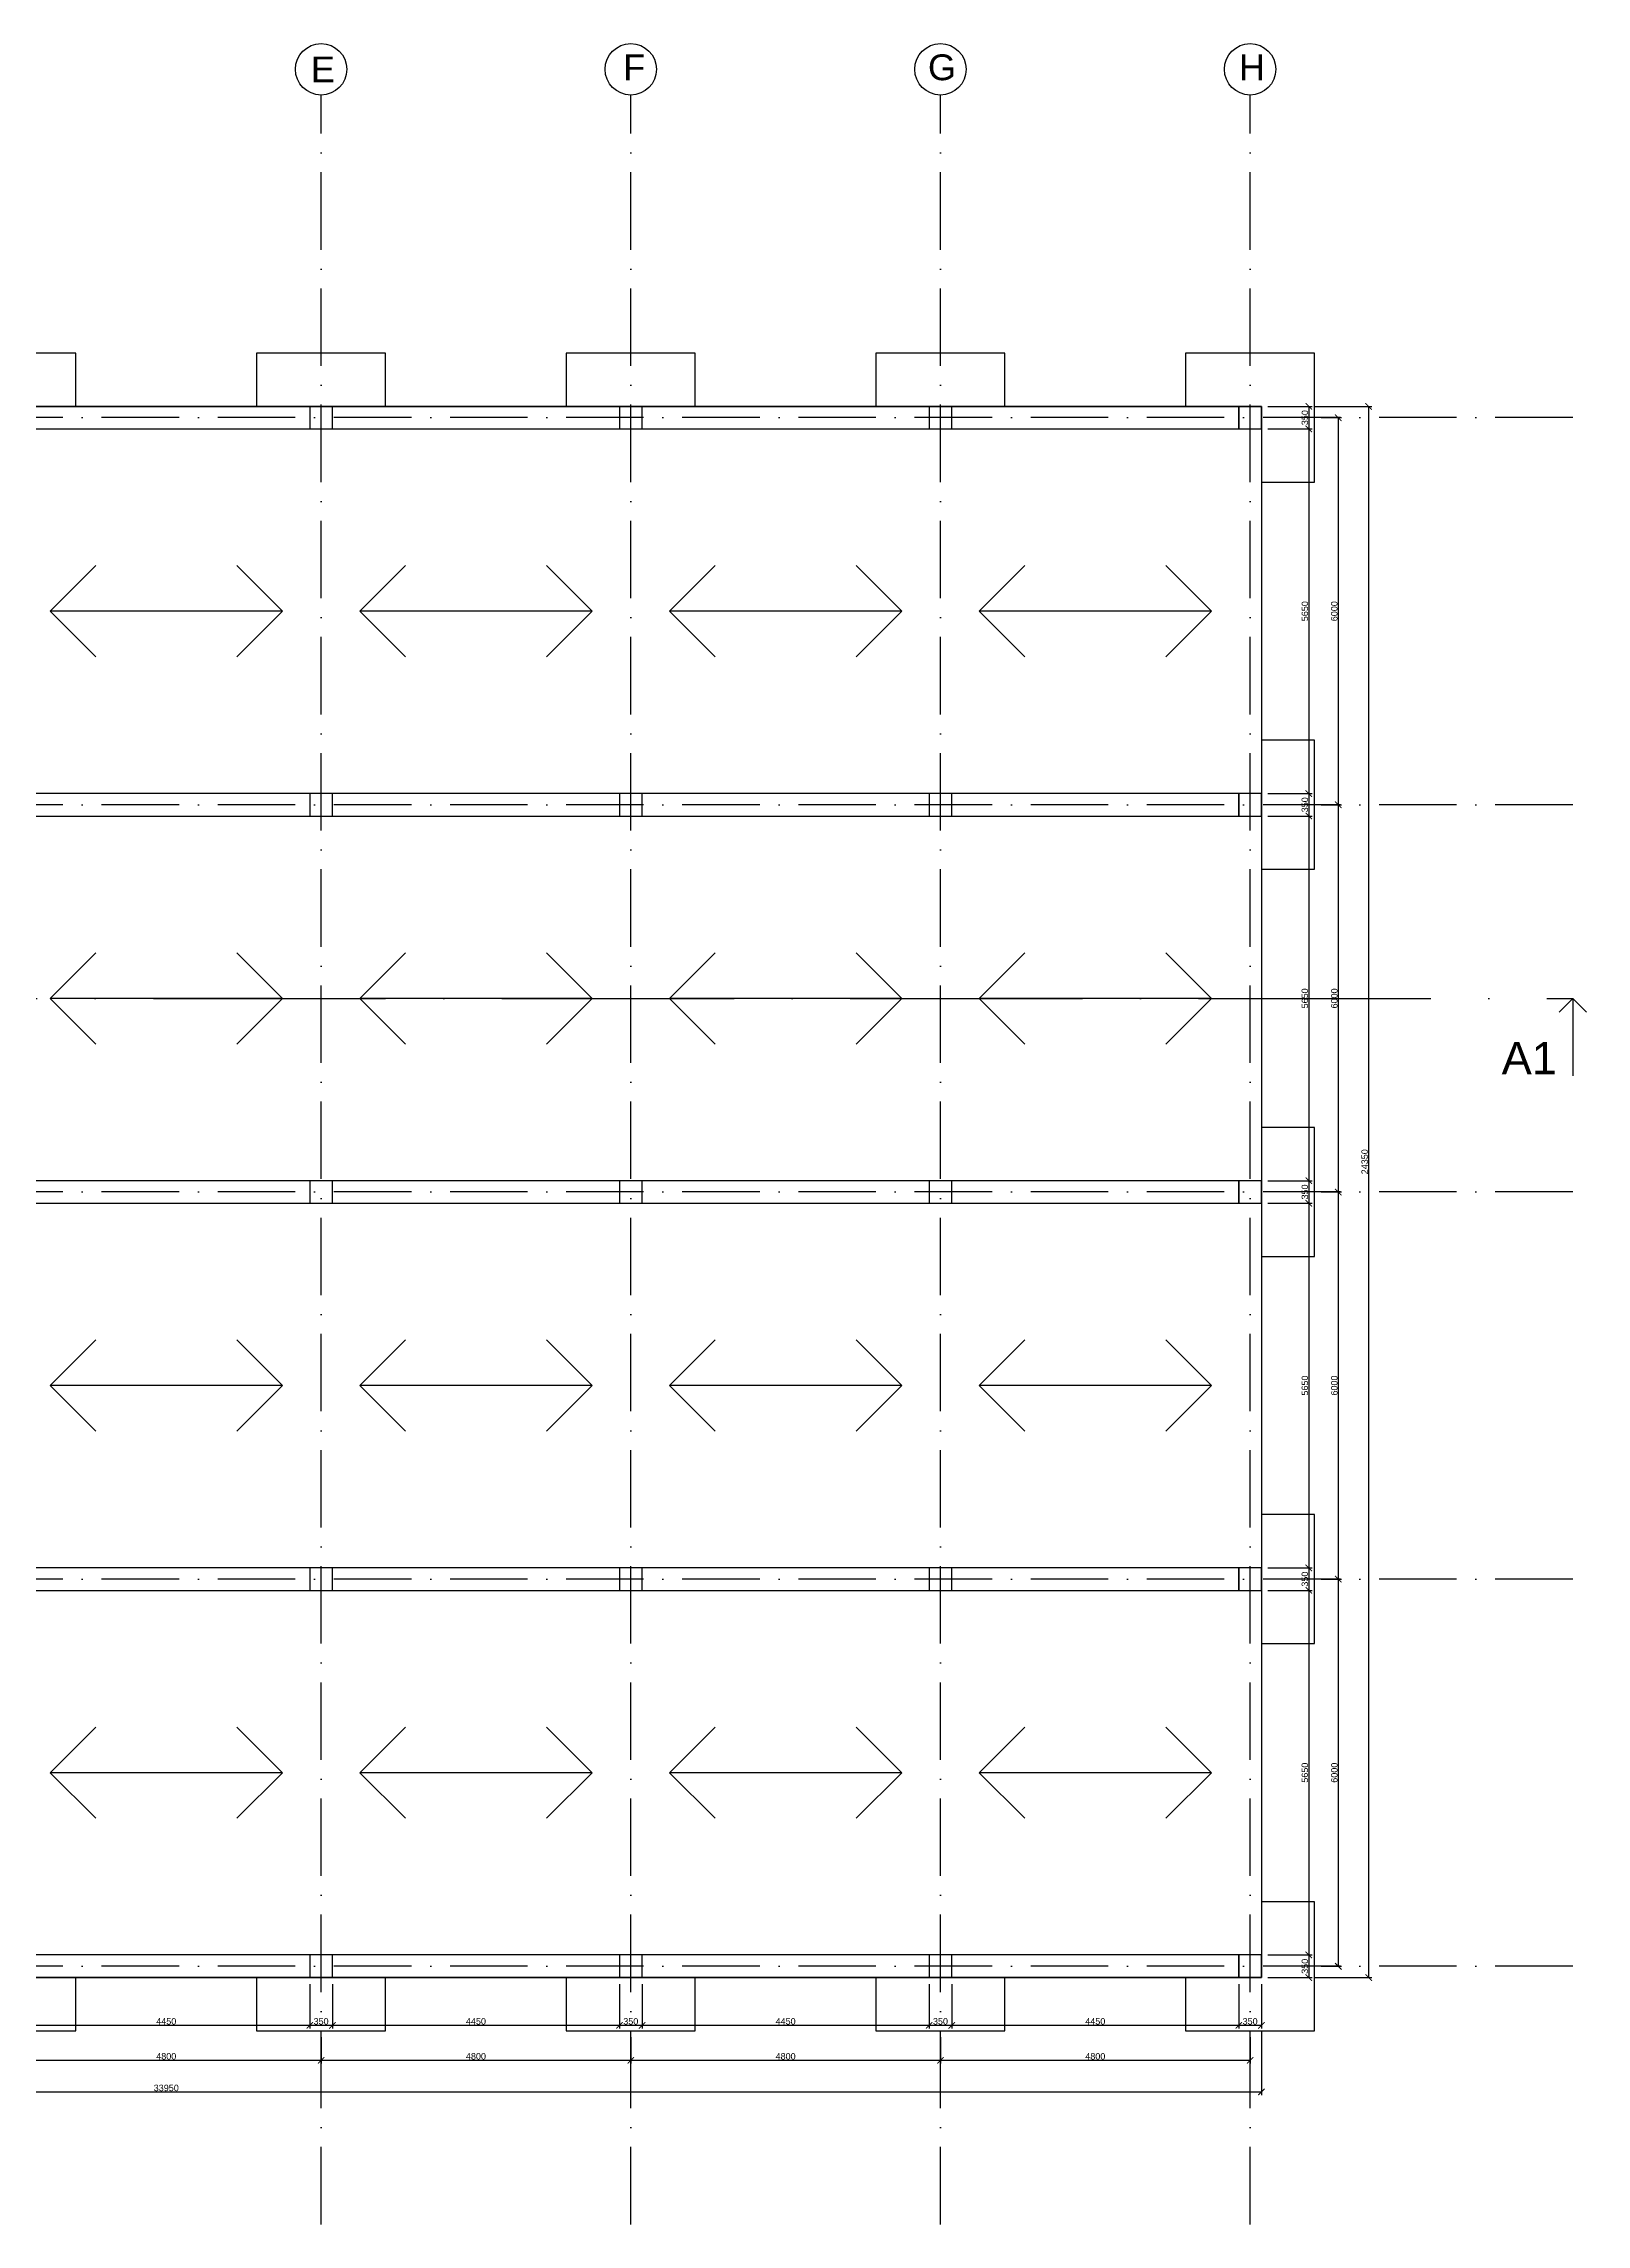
# Model space of a CAD drawing. Header units: millimetres. Extents: x 1924 to 471109, y -30014 to 109986.
# Drawn here: x 23620 to 47533, y 42766 to 76562 of the extents above; entities that cross this region are included whole.
import ezdxf

# ---------------------------------------------------------------- set-up
doc = ezdxf.new("R2010")
doc.units = ezdxf.units.MM
doc.header["$LTSCALE"] = 100
doc.linetypes.add('ACAD_ISO10W100', pattern=[18, 12, -3, 0, -3])
doc.layers.add('DESKA', color=40, linetype='Continuous', lineweight=30, plot=False)
for name, color, linetype in [('koty', 140, 'Continuous'), ('rez osy', 255, 'ACAD_ISO10W100'), ('smer pnuti', 255, 'Continuous')]:
    doc.layers.add(name, color=color, linetype=linetype)
for name, color, linetype, plot in [('osy objektu', 130, 'ACAD_ISO10W100', False), ('osy objektu text', 130, 'Continuous', False), ('pasy', 50, 'Continuous', False), ('patky', 240, 'Continuous', False)]:
    doc.layers.add(name, color=color, linetype=linetype, plot=plot)
doc.layers.add('sloupy', color=90, linetype='Continuous', lineweight=30)
doc.styles.add('osy', font='arial.ttf', dxfattribs={"height": 400})
doc.styles.add('rez', font='arial.ttf', dxfattribs={"height": 500})
doc.styles.get("Standard").update_dxf_attribs({"font": 'arial.ttf'})
doc.dimstyles.new('koty 100', dxfattribs={"dimtxt": 100, "dimasz": 100, "dimexe": 50, "dimexo": 100, "dimgap": 10, "dimtad": 1, "dimtxsty": 'Standard', "dimblk": 'ARCHTICK', "dimcen": 2.5, "dimadec": 0, "dimazin": 0, "dimtfac": 1, "dimtmove": 0, "dimatfit": 3, "dimfxl": 1, "dimarcsym": 0})

# ---------------------------------------------------------------- blocks, each defined once
blk = doc.blocks.new('_ArchTick')
at = {"color": 0, "linetype": 'ByBlock', "const_width": 0.15}
blk.add_lwpolyline([(-0.5, -0.5), (0.5, 0.5)], dxfattribs=at)
blk = doc.blocks.new('*D2')
at = {"layer": 'Defpoints', "color": 0, "transparency": 16777216}
for p in [(42496, 70941), (42496, 70591), (43230, 70591)]:
    blk.add_point(p, dxfattribs=at)
at = {"layer": 'koty', "color": 0, "lineweight": -2, "transparency": 16777216}
for p, q in [((42596, 70941), (43280, 70941)), ((43230, 70941), (43230, 70591)), ((42596, 70591), (43280, 70591))]:
    blk.add_line(p, q, dxfattribs=at)
at = {"layer": 'koty', "color": 0, "lineweight": -2, "transparency": 16777216, "xscale": 100, "yscale": 100, "zscale": 100}
for p, rotation in [((43230, 70941), 90), ((43230, 70591), 270)]:
    blk.add_blockref('_ArchTick', p, dxfattribs=dict(at, rotation=rotation))
at = {"layer": 'koty', "color": 0, "transparency": 16777216, "insert": (43169, 70766), "char_height": 100, "attachment_point": 5, "rotation": 90}
blk.add_mtext('350', dxfattribs=at)
blk = doc.blocks.new('*D3')
at = {"layer": 'Defpoints', "color": 0, "transparency": 16777216}
for p in [(42496, 70591), (42496, 64941), (43230, 64941)]:
    blk.add_point(p, dxfattribs=at)
at = {"layer": 'koty', "color": 0, "lineweight": -2, "transparency": 16777216}
for p, q in [((42596, 70591), (43280, 70591)), ((43230, 70591), (43230, 64941)), ((42596, 64941), (43280, 64941))]:
    blk.add_line(p, q, dxfattribs=at)
at = {"layer": 'koty', "color": 0, "lineweight": -2, "transparency": 16777216, "xscale": 100, "yscale": 100, "zscale": 100}
for p, rotation in [((43230, 70591), 90), ((43230, 64941), 270)]:
    blk.add_blockref('_ArchTick', p, dxfattribs=dict(at, rotation=rotation))
at = {"layer": 'koty', "color": 0, "transparency": 16777216, "insert": (43169, 67766), "char_height": 100, "attachment_point": 5, "rotation": 90}
blk.add_mtext('5650', dxfattribs=at)
blk = doc.blocks.new('*D4')
at = {"layer": 'Defpoints', "color": 0, "transparency": 16777216}
for p in [(42496, 64941), (42496, 64591), (43230, 64591)]:
    blk.add_point(p, dxfattribs=at)
at = {"layer": 'koty', "color": 0, "lineweight": -2, "transparency": 16777216}
for p, q in [((42596, 64941), (43280, 64941)), ((43230, 64941), (43230, 64591)), ((42596, 64591), (43280, 64591))]:
    blk.add_line(p, q, dxfattribs=at)
at = {"layer": 'koty', "color": 0, "lineweight": -2, "transparency": 16777216, "xscale": 100, "yscale": 100, "zscale": 100}
for p, rotation in [((43230, 64941), 90), ((43230, 64591), 270)]:
    blk.add_blockref('_ArchTick', p, dxfattribs=dict(at, rotation=rotation))
at = {"layer": 'koty', "color": 0, "transparency": 16777216, "insert": (43169, 64766), "char_height": 100, "attachment_point": 5, "rotation": 90}
blk.add_mtext('350', dxfattribs=at)
blk = doc.blocks.new('*D5')
at = {"layer": 'Defpoints', "color": 0, "transparency": 16777216}
for p in [(42496, 64591), (42496, 58941), (43230, 58941)]:
    blk.add_point(p, dxfattribs=at)
at = {"layer": 'koty', "color": 0, "lineweight": -2, "transparency": 16777216}
for p, q in [((42596, 64591), (43280, 64591)), ((43230, 64591), (43230, 58941)), ((42596, 58941), (43280, 58941))]:
    blk.add_line(p, q, dxfattribs=at)
at = {"layer": 'koty', "color": 0, "lineweight": -2, "transparency": 16777216, "xscale": 100, "yscale": 100, "zscale": 100}
for p, rotation in [((43230, 64591), 90), ((43230, 58941), 270)]:
    blk.add_blockref('_ArchTick', p, dxfattribs=dict(at, rotation=rotation))
at = {"layer": 'koty', "color": 0, "transparency": 16777216, "insert": (43169, 61766), "char_height": 100, "attachment_point": 5, "rotation": 90}
blk.add_mtext('5650', dxfattribs=at)
blk = doc.blocks.new('*D6')
at = {"layer": 'Defpoints', "color": 0, "transparency": 16777216}
for p in [(42496, 58941), (42496, 58591), (43230, 58591)]:
    blk.add_point(p, dxfattribs=at)
at = {"layer": 'koty', "color": 0, "lineweight": -2, "transparency": 16777216}
for p, q in [((42596, 58941), (43280, 58941)), ((43230, 58941), (43230, 58591)), ((42596, 58591), (43280, 58591))]:
    blk.add_line(p, q, dxfattribs=at)
at = {"layer": 'koty', "color": 0, "lineweight": -2, "transparency": 16777216, "xscale": 100, "yscale": 100, "zscale": 100}
for p, rotation in [((43230, 58941), 90), ((43230, 58591), 270)]:
    blk.add_blockref('_ArchTick', p, dxfattribs=dict(at, rotation=rotation))
at = {"layer": 'koty', "color": 0, "transparency": 16777216, "insert": (43169, 58766), "char_height": 100, "attachment_point": 5, "rotation": 90}
blk.add_mtext('350', dxfattribs=at)
blk = doc.blocks.new('*D7')
at = {"layer": 'Defpoints', "color": 0, "transparency": 16777216}
for p in [(42496, 58591), (42496, 52941), (43230, 52941)]:
    blk.add_point(p, dxfattribs=at)
at = {"layer": 'koty', "color": 0, "lineweight": -2, "transparency": 16777216}
for p, q in [((42596, 58591), (43280, 58591)), ((43230, 58591), (43230, 52941)), ((42596, 52941), (43280, 52941))]:
    blk.add_line(p, q, dxfattribs=at)
at = {"layer": 'koty', "color": 0, "lineweight": -2, "transparency": 16777216, "xscale": 100, "yscale": 100, "zscale": 100}
for p, rotation in [((43230, 58591), 90), ((43230, 52941), 270)]:
    blk.add_blockref('_ArchTick', p, dxfattribs=dict(at, rotation=rotation))
at = {"layer": 'koty', "color": 0, "transparency": 16777216, "insert": (43169, 55766), "char_height": 100, "attachment_point": 5, "rotation": 90}
blk.add_mtext('5650', dxfattribs=at)
blk = doc.blocks.new('*D8')
at = {"layer": 'Defpoints', "color": 0, "transparency": 16777216}
for p in [(42496, 52941), (42496, 52591), (43230, 52591)]:
    blk.add_point(p, dxfattribs=at)
at = {"layer": 'koty', "color": 0, "lineweight": -2, "transparency": 16777216}
for p, q in [((42596, 52941), (43280, 52941)), ((43230, 52941), (43230, 52591)), ((42596, 52591), (43280, 52591))]:
    blk.add_line(p, q, dxfattribs=at)
at = {"layer": 'koty', "color": 0, "lineweight": -2, "transparency": 16777216, "xscale": 100, "yscale": 100, "zscale": 100}
for p, rotation in [((43230, 52941), 90), ((43230, 52591), 270)]:
    blk.add_blockref('_ArchTick', p, dxfattribs=dict(at, rotation=rotation))
at = {"layer": 'koty', "color": 0, "transparency": 16777216, "insert": (43169, 52766), "char_height": 100, "attachment_point": 5, "rotation": 90}
blk.add_mtext('350', dxfattribs=at)
blk = doc.blocks.new('*D9')
at = {"layer": 'Defpoints', "color": 0, "transparency": 16777216}
for p in [(42496, 52591), (42496, 46941), (43230, 46941)]:
    blk.add_point(p, dxfattribs=at)
at = {"layer": 'koty', "color": 0, "lineweight": -2, "transparency": 16777216}
for p, q in [((42596, 52591), (43280, 52591)), ((43230, 52591), (43230, 46941)), ((42596, 46941), (43280, 46941))]:
    blk.add_line(p, q, dxfattribs=at)
at = {"layer": 'koty', "color": 0, "lineweight": -2, "transparency": 16777216, "xscale": 100, "yscale": 100, "zscale": 100}
for p, rotation in [((43230, 52591), 90), ((43230, 46941), 270)]:
    blk.add_blockref('_ArchTick', p, dxfattribs=dict(at, rotation=rotation))
at = {"layer": 'koty', "color": 0, "transparency": 16777216, "insert": (43169, 49766), "char_height": 100, "attachment_point": 5, "rotation": 90}
blk.add_mtext('5650', dxfattribs=at)
blk = doc.blocks.new('*D10')
at = {"layer": 'Defpoints', "color": 0, "transparency": 16777216}
for p in [(42496, 46941), (42496, 46591), (43230, 46591)]:
    blk.add_point(p, dxfattribs=at)
at = {"layer": 'koty', "color": 0, "lineweight": -2, "transparency": 16777216}
for p, q in [((42596, 46941), (43280, 46941)), ((43230, 46941), (43230, 46591)), ((42596, 46591), (43280, 46591))]:
    blk.add_line(p, q, dxfattribs=at)
at = {"layer": 'koty', "color": 0, "lineweight": -2, "transparency": 16777216, "xscale": 100, "yscale": 100, "zscale": 100}
for p, rotation in [((43230, 46941), 90), ((43230, 46591), 270)]:
    blk.add_blockref('_ArchTick', p, dxfattribs=dict(at, rotation=rotation))
at = {"layer": 'koty', "color": 0, "transparency": 16777216, "insert": (43169, 46766), "char_height": 100, "attachment_point": 5, "rotation": 90}
blk.add_mtext('350', dxfattribs=at)
blk = doc.blocks.new('*D11')
at = {"layer": 'Defpoints', "color": 0, "transparency": 16777216}
for p in [(43321, 70766), (43321, 64766), (43687, 64766)]:
    blk.add_point(p, dxfattribs=at)
at = {"layer": 'koty', "color": 0, "lineweight": -2, "transparency": 16777216}
for p, q in [((43421, 70766), (43737, 70766)), ((43687, 70766), (43687, 64766)), ((43421, 64766), (43737, 64766))]:
    blk.add_line(p, q, dxfattribs=at)
at = {"layer": 'koty', "color": 0, "lineweight": -2, "transparency": 16777216, "xscale": 100, "yscale": 100, "zscale": 100}
for p, rotation in [((43687, 70766), 90), ((43687, 64766), 270)]:
    blk.add_blockref('_ArchTick', p, dxfattribs=dict(at, rotation=rotation))
at = {"layer": 'koty', "color": 0, "transparency": 16777216, "insert": (43626, 67766), "char_height": 100, "attachment_point": 5, "rotation": 90}
blk.add_mtext('6000', dxfattribs=at)
blk = doc.blocks.new('*D12')
at = {"layer": 'Defpoints', "color": 0, "transparency": 16777216}
for p in [(43321, 64766), (43321, 58766), (43687, 58766)]:
    blk.add_point(p, dxfattribs=at)
at = {"layer": 'koty', "color": 0, "lineweight": -2, "transparency": 16777216}
for p, q in [((43421, 64766), (43737, 64766)), ((43687, 64766), (43687, 58766)), ((43421, 58766), (43737, 58766))]:
    blk.add_line(p, q, dxfattribs=at)
at = {"layer": 'koty', "color": 0, "lineweight": -2, "transparency": 16777216, "xscale": 100, "yscale": 100, "zscale": 100}
for p, rotation in [((43687, 64766), 90), ((43687, 58766), 270)]:
    blk.add_blockref('_ArchTick', p, dxfattribs=dict(at, rotation=rotation))
at = {"layer": 'koty', "color": 0, "transparency": 16777216, "insert": (43626, 61766), "char_height": 100, "attachment_point": 5, "rotation": 90}
blk.add_mtext('6000', dxfattribs=at)
blk = doc.blocks.new('*D13')
at = {"layer": 'Defpoints', "color": 0, "transparency": 16777216}
for p in [(43321, 58766), (43321, 52766), (43687, 52766)]:
    blk.add_point(p, dxfattribs=at)
at = {"layer": 'koty', "color": 0, "lineweight": -2, "transparency": 16777216}
for p, q in [((43421, 58766), (43737, 58766)), ((43687, 58766), (43687, 52766)), ((43421, 52766), (43737, 52766))]:
    blk.add_line(p, q, dxfattribs=at)
at = {"layer": 'koty', "color": 0, "lineweight": -2, "transparency": 16777216, "xscale": 100, "yscale": 100, "zscale": 100}
for p, rotation in [((43687, 58766), 90), ((43687, 52766), 270)]:
    blk.add_blockref('_ArchTick', p, dxfattribs=dict(at, rotation=rotation))
at = {"layer": 'koty', "color": 0, "transparency": 16777216, "insert": (43626, 55766), "char_height": 100, "attachment_point": 5, "rotation": 90}
blk.add_mtext('6000', dxfattribs=at)
blk = doc.blocks.new('*D14')
at = {"layer": 'Defpoints', "color": 0, "transparency": 16777216}
for p in [(43321, 52766), (43321, 46766), (43687, 46766)]:
    blk.add_point(p, dxfattribs=at)
at = {"layer": 'koty', "color": 0, "lineweight": -2, "transparency": 16777216}
for p, q in [((43421, 52766), (43737, 52766)), ((43687, 52766), (43687, 46766)), ((43421, 46766), (43737, 46766))]:
    blk.add_line(p, q, dxfattribs=at)
at = {"layer": 'koty', "color": 0, "lineweight": -2, "transparency": 16777216, "xscale": 100, "yscale": 100, "zscale": 100}
for p, rotation in [((43687, 52766), 90), ((43687, 46766), 270)]:
    blk.add_blockref('_ArchTick', p, dxfattribs=dict(at, rotation=rotation))
at = {"layer": 'koty', "color": 0, "transparency": 16777216, "insert": (43626, 49766), "char_height": 100, "attachment_point": 5, "rotation": 90}
blk.add_mtext('6000', dxfattribs=at)
blk = doc.blocks.new('*D15')
at = {"layer": 'Defpoints', "color": 0, "transparency": 16777216}
for p in [(43230, 70941), (43230, 46591), (44158, 46591)]:
    blk.add_point(p, dxfattribs=at)
at = {"layer": 'koty', "color": 0, "lineweight": -2, "transparency": 16777216}
for p, q in [((43330, 70941), (44208, 70941)), ((44158, 70941), (44158, 46591)), ((43330, 46591), (44208, 46591))]:
    blk.add_line(p, q, dxfattribs=at)
at = {"layer": 'koty', "color": 0, "lineweight": -2, "transparency": 16777216, "xscale": 100, "yscale": 100, "zscale": 100}
for p, rotation in [((44158, 70941), 90), ((44158, 46591), 270)]:
    blk.add_blockref('_ArchTick', p, dxfattribs=dict(at, rotation=rotation))
at = {"layer": 'koty', "color": 0, "transparency": 16777216, "insert": (44097, 59234), "char_height": 100, "attachment_point": 5, "rotation": 90}
blk.add_mtext('24350', dxfattribs=at)
blk = doc.blocks.new('*D23')
at = {"layer": 'Defpoints', "color": 0, "transparency": 16777216}
for p in [(23296, 46591), (27746, 46591), (27746, 45851)]:
    blk.add_point(p, dxfattribs=at)
at = {"layer": 'koty', "color": 0, "lineweight": -2, "transparency": 16777216}
for p, q in [((23296, 46491), (23296, 45801)), ((27746, 46491), (27746, 45801)), ((23296, 45851), (27746, 45851))]:
    blk.add_line(p, q, dxfattribs=at)
at = {"layer": 'koty', "color": 0, "lineweight": -2, "transparency": 16777216, "xscale": 100, "yscale": 100, "zscale": 100, "rotation": 180}
blk.add_blockref('_ArchTick', (23296, 45851), dxfattribs=at)
at = {"layer": 'koty', "color": 0, "lineweight": -2, "transparency": 16777216, "xscale": 100, "yscale": 100, "zscale": 100}
blk.add_blockref('_ArchTick', (27746, 45851), dxfattribs=at)
at = {"layer": 'koty', "color": 0, "transparency": 16777216, "insert": (25521, 45912), "char_height": 100, "attachment_point": 5}
blk.add_mtext('4450', dxfattribs=at)
blk = doc.blocks.new('*D24')
at = {"layer": 'Defpoints', "color": 0, "transparency": 16777216}
for p in [(27746, 46591), (28096, 46591), (28096, 45851)]:
    blk.add_point(p, dxfattribs=at)
at = {"layer": 'koty', "color": 0, "lineweight": -2, "transparency": 16777216}
for p, q in [((27746, 46491), (27746, 45801)), ((28096, 46491), (28096, 45801)), ((27746, 45851), (28096, 45851))]:
    blk.add_line(p, q, dxfattribs=at)
at = {"layer": 'koty', "color": 0, "lineweight": -2, "transparency": 16777216, "xscale": 100, "yscale": 100, "zscale": 100, "rotation": 180}
blk.add_blockref('_ArchTick', (27746, 45851), dxfattribs=at)
at = {"layer": 'koty', "color": 0, "lineweight": -2, "transparency": 16777216, "xscale": 100, "yscale": 100, "zscale": 100}
blk.add_blockref('_ArchTick', (28096, 45851), dxfattribs=at)
at = {"layer": 'koty', "color": 0, "transparency": 16777216, "insert": (27921, 45912), "char_height": 100, "attachment_point": 5}
blk.add_mtext('350', dxfattribs=at)
blk = doc.blocks.new('*D25')
at = {"layer": 'Defpoints', "color": 0, "transparency": 16777216}
for p in [(28096, 46591), (32546, 46591), (32546, 45851)]:
    blk.add_point(p, dxfattribs=at)
at = {"layer": 'koty', "color": 0, "lineweight": -2, "transparency": 16777216}
for p, q in [((28096, 46491), (28096, 45801)), ((32546, 46491), (32546, 45801)), ((28096, 45851), (32546, 45851))]:
    blk.add_line(p, q, dxfattribs=at)
at = {"layer": 'koty', "color": 0, "lineweight": -2, "transparency": 16777216, "xscale": 100, "yscale": 100, "zscale": 100, "rotation": 180}
blk.add_blockref('_ArchTick', (28096, 45851), dxfattribs=at)
at = {"layer": 'koty', "color": 0, "lineweight": -2, "transparency": 16777216, "xscale": 100, "yscale": 100, "zscale": 100}
blk.add_blockref('_ArchTick', (32546, 45851), dxfattribs=at)
at = {"layer": 'koty', "color": 0, "transparency": 16777216, "insert": (30321, 45912), "char_height": 100, "attachment_point": 5}
blk.add_mtext('4450', dxfattribs=at)
blk = doc.blocks.new('*D26')
at = {"layer": 'Defpoints', "color": 0, "transparency": 16777216}
for p in [(32546, 46591), (32896, 46591), (32896, 45851)]:
    blk.add_point(p, dxfattribs=at)
at = {"layer": 'koty', "color": 0, "lineweight": -2, "transparency": 16777216}
for p, q in [((32546, 46491), (32546, 45801)), ((32896, 46491), (32896, 45801)), ((32546, 45851), (32896, 45851))]:
    blk.add_line(p, q, dxfattribs=at)
at = {"layer": 'koty', "color": 0, "lineweight": -2, "transparency": 16777216, "xscale": 100, "yscale": 100, "zscale": 100, "rotation": 180}
blk.add_blockref('_ArchTick', (32546, 45851), dxfattribs=at)
at = {"layer": 'koty', "color": 0, "lineweight": -2, "transparency": 16777216, "xscale": 100, "yscale": 100, "zscale": 100}
blk.add_blockref('_ArchTick', (32896, 45851), dxfattribs=at)
at = {"layer": 'koty', "color": 0, "transparency": 16777216, "insert": (32721, 45912), "char_height": 100, "attachment_point": 5}
blk.add_mtext('350', dxfattribs=at)
blk = doc.blocks.new('*D27')
at = {"layer": 'Defpoints', "color": 0, "transparency": 16777216}
for p in [(32896, 46591), (37346, 46591), (37346, 45851)]:
    blk.add_point(p, dxfattribs=at)
at = {"layer": 'koty', "color": 0, "lineweight": -2, "transparency": 16777216}
for p, q in [((32896, 46491), (32896, 45801)), ((37346, 46491), (37346, 45801)), ((32896, 45851), (37346, 45851))]:
    blk.add_line(p, q, dxfattribs=at)
at = {"layer": 'koty', "color": 0, "lineweight": -2, "transparency": 16777216, "xscale": 100, "yscale": 100, "zscale": 100, "rotation": 180}
blk.add_blockref('_ArchTick', (32896, 45851), dxfattribs=at)
at = {"layer": 'koty', "color": 0, "lineweight": -2, "transparency": 16777216, "xscale": 100, "yscale": 100, "zscale": 100}
blk.add_blockref('_ArchTick', (37346, 45851), dxfattribs=at)
at = {"layer": 'koty', "color": 0, "transparency": 16777216, "insert": (35121, 45912), "char_height": 100, "attachment_point": 5}
blk.add_mtext('4450', dxfattribs=at)
blk = doc.blocks.new('*D28')
at = {"layer": 'Defpoints', "color": 0, "transparency": 16777216}
for p in [(37346, 46591), (37696, 46591), (37696, 45851)]:
    blk.add_point(p, dxfattribs=at)
at = {"layer": 'koty', "color": 0, "lineweight": -2, "transparency": 16777216}
for p, q in [((37346, 46491), (37346, 45801)), ((37696, 46491), (37696, 45801)), ((37346, 45851), (37696, 45851))]:
    blk.add_line(p, q, dxfattribs=at)
at = {"layer": 'koty', "color": 0, "lineweight": -2, "transparency": 16777216, "xscale": 100, "yscale": 100, "zscale": 100, "rotation": 180}
blk.add_blockref('_ArchTick', (37346, 45851), dxfattribs=at)
at = {"layer": 'koty', "color": 0, "lineweight": -2, "transparency": 16777216, "xscale": 100, "yscale": 100, "zscale": 100}
blk.add_blockref('_ArchTick', (37696, 45851), dxfattribs=at)
at = {"layer": 'koty', "color": 0, "transparency": 16777216, "insert": (37521, 45912), "char_height": 100, "attachment_point": 5}
blk.add_mtext('350', dxfattribs=at)
blk = doc.blocks.new('*D29')
at = {"layer": 'Defpoints', "color": 0, "transparency": 16777216}
for p in [(37696, 46591), (42146, 46591), (42146, 45851)]:
    blk.add_point(p, dxfattribs=at)
at = {"layer": 'koty', "color": 0, "lineweight": -2, "transparency": 16777216}
for p, q in [((37696, 46491), (37696, 45801)), ((42146, 46491), (42146, 45801)), ((37696, 45851), (42146, 45851))]:
    blk.add_line(p, q, dxfattribs=at)
at = {"layer": 'koty', "color": 0, "lineweight": -2, "transparency": 16777216, "xscale": 100, "yscale": 100, "zscale": 100, "rotation": 180}
blk.add_blockref('_ArchTick', (37696, 45851), dxfattribs=at)
at = {"layer": 'koty', "color": 0, "lineweight": -2, "transparency": 16777216, "xscale": 100, "yscale": 100, "zscale": 100}
blk.add_blockref('_ArchTick', (42146, 45851), dxfattribs=at)
at = {"layer": 'koty', "color": 0, "transparency": 16777216, "insert": (39921, 45912), "char_height": 100, "attachment_point": 5}
blk.add_mtext('4450', dxfattribs=at)
blk = doc.blocks.new('*D30')
at = {"layer": 'Defpoints', "color": 0, "transparency": 16777216}
for p in [(42146, 46591), (42496, 46591), (42496, 45851)]:
    blk.add_point(p, dxfattribs=at)
at = {"layer": 'koty', "color": 0, "lineweight": -2, "transparency": 16777216}
for p, q in [((42146, 46491), (42146, 45801)), ((42496, 46491), (42496, 45801)), ((42146, 45851), (42496, 45851))]:
    blk.add_line(p, q, dxfattribs=at)
at = {"layer": 'koty', "color": 0, "lineweight": -2, "transparency": 16777216, "xscale": 100, "yscale": 100, "zscale": 100, "rotation": 180}
blk.add_blockref('_ArchTick', (42146, 45851), dxfattribs=at)
at = {"layer": 'koty', "color": 0, "lineweight": -2, "transparency": 16777216, "xscale": 100, "yscale": 100, "zscale": 100}
blk.add_blockref('_ArchTick', (42496, 45851), dxfattribs=at)
at = {"layer": 'koty', "color": 0, "transparency": 16777216, "insert": (42321, 45912), "char_height": 100, "attachment_point": 5}
blk.add_mtext('350', dxfattribs=at)
blk = doc.blocks.new('*D34')
at = {"layer": 'Defpoints', "color": 0, "transparency": 16777216}
for p in [(23121, 45766), (27921, 45766), (27921, 45309)]:
    blk.add_point(p, dxfattribs=at)
at = {"layer": 'koty', "color": 0, "lineweight": -2, "transparency": 16777216}
for p, q in [((23121, 45666), (23121, 45259)), ((27921, 45666), (27921, 45259)), ((23121, 45309), (27921, 45309))]:
    blk.add_line(p, q, dxfattribs=at)
at = {"layer": 'koty', "color": 0, "lineweight": -2, "transparency": 16777216, "xscale": 100, "yscale": 100, "zscale": 100, "rotation": 180}
blk.add_blockref('_ArchTick', (23121, 45309), dxfattribs=at)
at = {"layer": 'koty', "color": 0, "lineweight": -2, "transparency": 16777216, "xscale": 100, "yscale": 100, "zscale": 100}
blk.add_blockref('_ArchTick', (27921, 45309), dxfattribs=at)
at = {"layer": 'koty', "color": 0, "transparency": 16777216, "insert": (25521, 45370), "char_height": 100, "attachment_point": 5}
blk.add_mtext('4800', dxfattribs=at)
blk = doc.blocks.new('*D35')
at = {"layer": 'Defpoints', "color": 0, "transparency": 16777216}
for p in [(27921, 45766), (32721, 45766), (32721, 45309)]:
    blk.add_point(p, dxfattribs=at)
at = {"layer": 'koty', "color": 0, "lineweight": -2, "transparency": 16777216}
for p, q in [((27921, 45666), (27921, 45259)), ((32721, 45666), (32721, 45259)), ((27921, 45309), (32721, 45309))]:
    blk.add_line(p, q, dxfattribs=at)
at = {"layer": 'koty', "color": 0, "lineweight": -2, "transparency": 16777216, "xscale": 100, "yscale": 100, "zscale": 100, "rotation": 180}
blk.add_blockref('_ArchTick', (27921, 45309), dxfattribs=at)
at = {"layer": 'koty', "color": 0, "lineweight": -2, "transparency": 16777216, "xscale": 100, "yscale": 100, "zscale": 100}
blk.add_blockref('_ArchTick', (32721, 45309), dxfattribs=at)
at = {"layer": 'koty', "color": 0, "transparency": 16777216, "insert": (30321, 45370), "char_height": 100, "attachment_point": 5}
blk.add_mtext('4800', dxfattribs=at)
blk = doc.blocks.new('*D36')
at = {"layer": 'Defpoints', "color": 0, "transparency": 16777216}
for p in [(32721, 45766), (37521, 45766), (37521, 45309)]:
    blk.add_point(p, dxfattribs=at)
at = {"layer": 'koty', "color": 0, "lineweight": -2, "transparency": 16777216}
for p, q in [((32721, 45666), (32721, 45259)), ((37521, 45666), (37521, 45259)), ((32721, 45309), (37521, 45309))]:
    blk.add_line(p, q, dxfattribs=at)
at = {"layer": 'koty', "color": 0, "lineweight": -2, "transparency": 16777216, "xscale": 100, "yscale": 100, "zscale": 100, "rotation": 180}
blk.add_blockref('_ArchTick', (32721, 45309), dxfattribs=at)
at = {"layer": 'koty', "color": 0, "lineweight": -2, "transparency": 16777216, "xscale": 100, "yscale": 100, "zscale": 100}
blk.add_blockref('_ArchTick', (37521, 45309), dxfattribs=at)
at = {"layer": 'koty', "color": 0, "transparency": 16777216, "insert": (35121, 45370), "char_height": 100, "attachment_point": 5}
blk.add_mtext('4800', dxfattribs=at)
blk = doc.blocks.new('*D37')
at = {"layer": 'Defpoints', "color": 0, "transparency": 16777216}
for p in [(37521, 45766), (42321, 45766), (42321, 45309)]:
    blk.add_point(p, dxfattribs=at)
at = {"layer": 'koty', "color": 0, "lineweight": -2, "transparency": 16777216}
for p, q in [((37521, 45666), (37521, 45259)), ((42321, 45666), (42321, 45259)), ((37521, 45309), (42321, 45309))]:
    blk.add_line(p, q, dxfattribs=at)
at = {"layer": 'koty', "color": 0, "lineweight": -2, "transparency": 16777216, "xscale": 100, "yscale": 100, "zscale": 100, "rotation": 180}
blk.add_blockref('_ArchTick', (37521, 45309), dxfattribs=at)
at = {"layer": 'koty', "color": 0, "lineweight": -2, "transparency": 16777216, "xscale": 100, "yscale": 100, "zscale": 100}
blk.add_blockref('_ArchTick', (42321, 45309), dxfattribs=at)
at = {"layer": 'koty', "color": 0, "transparency": 16777216, "insert": (39921, 45370), "char_height": 100, "attachment_point": 5}
blk.add_mtext('4800', dxfattribs=at)
blk = doc.blocks.new('*D38')
at = {"layer": 'Defpoints', "color": 0, "transparency": 16777216}
for p in [(8546, 45851), (42496, 45851), (42496, 44819)]:
    blk.add_point(p, dxfattribs=at)
at = {"layer": 'koty', "color": 0, "lineweight": -2, "transparency": 16777216}
for p, q in [((8546, 45751), (8546, 44769)), ((42496, 45751), (42496, 44769)), ((8546, 44819), (42496, 44819))]:
    blk.add_line(p, q, dxfattribs=at)
at = {"layer": 'koty', "color": 0, "lineweight": -2, "transparency": 16777216, "xscale": 100, "yscale": 100, "zscale": 100, "rotation": 180}
blk.add_blockref('_ArchTick', (8546, 44819), dxfattribs=at)
at = {"layer": 'koty', "color": 0, "lineweight": -2, "transparency": 16777216, "xscale": 100, "yscale": 100, "zscale": 100}
blk.add_blockref('_ArchTick', (42496, 44819), dxfattribs=at)
at = {"layer": 'koty', "color": 0, "transparency": 16777216, "insert": (25521, 44880), "char_height": 100, "attachment_point": 5}
blk.add_mtext('33950', dxfattribs=at)

msp = doc.modelspace()

# ---------------------------------------------------------------- linework, layer by layer
at = {"layer": 'DESKA'}
msp.add_lwpolyline([(8545.722, 70941.005), (42495.722, 70941.005), (42495.722, 46591.005), (8545.722, 46591.005)], close=True, dxfattribs=at)
at = {"layer": 'osy objektu'}
for p, q in [((27920.722, 42766.005), (27920.722, 75766.005)), ((32720.722, 42766.005), (32720.722, 75766.005)), ((37520.722, 42766.005), (37520.722, 75766.005)), ((42320.722, 42766.005), (42320.722, 75766.005)), ((47320.722, 70766.005), (2720.722, 70766.005)), ((47320.722, 64766.005), (2720.722, 64766.005)), ((47320.722, 58766.005), (2720.722, 58766.005)), ((47320.722, 52766.005), (2720.722, 52766.005)), ((47320.722, 46766.005), (2720.722, 46766.005))]:
    msp.add_line(p, q, dxfattribs=at)
at = {"layer": 'osy objektu text'}
for centre in [(27920.722, 76164.245), (32720.722, 76164.245), (37520.722, 76164.245), (42320.722, 76164.245)]:
    msp.add_circle(centre, 398.24, dxfattribs=at)
at = {"layer": 'pasy'}
for p, q in [((42145.722, 70941.005), (8895.722, 70941.005)), ((28095.722, 70941.005), (27745.722, 70941.005)), ((32895.722, 70941.005), (32545.722, 70941.005)), ((37695.722, 70941.005), (37345.722, 70941.005)), ((42495.722, 70941.005), (42145.722, 70941.005)), ((42145.722, 70591.005), (42145.722, 70941.005)), ((8895.722, 70591.005), (42145.722, 70591.005)), ((42145.722, 64941.005), (8895.722, 64941.005)), ((42145.722, 64591.005), (42145.722, 64941.005)), ((8895.722, 64591.005), (42145.722, 64591.005)), ((42145.722, 58941.005), (8895.722, 58941.005)), ((42145.722, 58591.005), (42145.722, 58941.005)), ((8895.722, 58591.005), (42145.722, 58591.005)), ((42145.722, 52941.005), (8895.722, 52941.005)), ((42145.722, 52591.005), (42145.722, 52941.005)), ((8895.722, 52591.005), (42145.722, 52591.005)), ((42145.722, 46941.005), (8895.722, 46941.005)), ((42145.722, 46591.005), (42145.722, 46941.005)), ((8895.722, 46591.005), (42145.722, 46591.005)), ((27745.722, 46591.005), (28095.722, 46591.005)), ((32545.722, 46591.005), (32895.722, 46591.005)), ((37345.722, 46591.005), (37695.722, 46591.005)), ((42145.722, 46591.005), (42495.722, 46591.005))]:
    msp.add_line(p, q, dxfattribs=at)
at = {"layer": 'patky'}
for points in [[(24120.722, 70941.005), (24120.722, 71766.005), (22120.722, 71766.005), (22120.722, 70941.005)], [(28920.722, 70941.005), (28920.722, 71766.005), (26920.722, 71766.005), (26920.722, 70941.005)], [(33720.722, 70941.005), (33720.722, 71766.005), (31720.722, 71766.005), (31720.722, 70941.005)], [(38520.722, 70941.005), (38520.722, 71766.005), (36520.722, 71766.005), (36520.722, 70941.005)], [(42495.722, 69766.005), (43320.722, 69766.005), (43320.722, 71766.005), (41320.722, 71766.005), (41320.722, 70941.005)], [(42495.722, 63766.005), (43320.722, 63766.005), (43320.722, 65766.005), (42495.722, 65766.005)], [(42495.722, 57766.005), (43320.722, 57766.005), (43320.722, 59766.005), (42495.722, 59766.005)], [(42495.722, 51766.005), (43320.722, 51766.005), (43320.722, 53766.005), (42495.722, 53766.005)], [(41320.722, 46591.005), (41320.722, 45766.005), (43320.722, 45766.005), (43320.722, 47766.005), (42495.722, 47766.005)], [(22120.722, 46591.005), (22120.722, 45766.005), (24120.722, 45766.005), (24120.722, 46591.005)], [(26920.722, 46591.005), (26920.722, 45766.005), (28920.722, 45766.005), (28920.722, 46591.005)], [(31720.722, 46591.005), (31720.722, 45766.005), (33720.722, 45766.005), (33720.722, 46591.005)], [(36520.722, 46591.005), (36520.722, 45766.005), (38520.722, 45766.005), (38520.722, 46591.005)]]:
    msp.add_lwpolyline(points, dxfattribs=at)
at = {"layer": 'rez osy', "ltscale": 3}
msp.add_line((3720.722, 61766.005), (47320.722, 61766.005), dxfattribs=at)
at = {"layer": 'rez osy'}
for q in [(47108.59, 61553.873), (47320.722, 60266.005), (47532.854, 61553.873)]:
    msp.add_line((47320.722, 61766.005), q, dxfattribs=at)
at = {"layer": 'sloupy'}
for points in [[(27745.722, 70591.005), (28095.722, 70591.005), (28095.722, 70941.005), (27745.722, 70941.005)], [(32545.722, 70591.005), (32895.722, 70591.005), (32895.722, 70941.005), (32545.722, 70941.005)], [(37345.722, 70591.005), (37695.722, 70591.005), (37695.722, 70941.005), (37345.722, 70941.005)], [(42145.722, 70591.005), (42495.722, 70591.005), (42495.722, 70941.005), (42145.722, 70941.005)], [(27745.722, 64591.005), (28095.722, 64591.005), (28095.722, 64941.005), (27745.722, 64941.005)], [(32545.722, 64591.005), (32895.722, 64591.005), (32895.722, 64941.005), (32545.722, 64941.005)], [(37345.722, 64591.005), (37695.722, 64591.005), (37695.722, 64941.005), (37345.722, 64941.005)], [(42145.722, 64591.005), (42495.722, 64591.005), (42495.722, 64941.005), (42145.722, 64941.005)], [(27745.722, 58591.005), (28095.722, 58591.005), (28095.722, 58941.005), (27745.722, 58941.005)], [(32545.722, 58591.005), (32895.722, 58591.005), (32895.722, 58941.005), (32545.722, 58941.005)], [(37345.722, 58591.005), (37695.722, 58591.005), (37695.722, 58941.005), (37345.722, 58941.005)], [(42145.722, 58591.005), (42495.722, 58591.005), (42495.722, 58941.005), (42145.722, 58941.005)], [(27745.722, 52591.005), (28095.722, 52591.005), (28095.722, 52941.005), (27745.722, 52941.005)], [(32545.722, 52591.005), (32895.722, 52591.005), (32895.722, 52941.005), (32545.722, 52941.005)], [(37345.722, 52591.005), (37695.722, 52591.005), (37695.722, 52941.005), (37345.722, 52941.005)], [(42145.722, 52591.005), (42495.722, 52591.005), (42495.722, 52941.005), (42145.722, 52941.005)], [(27745.722, 46591.005), (28095.722, 46591.005), (28095.722, 46941.005), (27745.722, 46941.005)], [(32545.722, 46591.005), (32895.722, 46591.005), (32895.722, 46941.005), (32545.722, 46941.005)], [(37345.722, 46591.005), (37695.722, 46591.005), (37695.722, 46941.005), (37345.722, 46941.005)], [(42145.722, 46591.005), (42495.722, 46591.005), (42495.722, 46941.005), (42145.722, 46941.005)]]:
    msp.add_lwpolyline(points, close=True, dxfattribs=at)
at = {"layer": 'smer pnuti'}
for p, q in [((23720.722, 67766.005), (24427.829, 68473.111)), ((27320.722, 67766.005), (26613.615, 68473.111)), ((28520.722, 67766.005), (29227.829, 68473.111)), ((32120.722, 67766.005), (31413.615, 68473.111)), ((33320.722, 67766.005), (34027.829, 68473.111)), ((36920.722, 67766.005), (36213.615, 68473.111)), ((38120.722, 67766.005), (38827.829, 68473.111)), ((41720.722, 67766.005), (41013.615, 68473.111)), ((27320.722, 67766.005), (23720.722, 67766.005)), ((23720.722, 67766.005), (24427.829, 67058.898)), ((27320.722, 67766.005), (26613.615, 67058.898)), ((32120.722, 67766.005), (28520.722, 67766.005)), ((28520.722, 67766.005), (29227.829, 67058.898)), ((32120.722, 67766.005), (31413.615, 67058.898)), ((36920.722, 67766.005), (33320.722, 67766.005)), ((33320.722, 67766.005), (34027.829, 67058.898)), ((36920.722, 67766.005), (36213.615, 67058.898)), ((41720.722, 67766.005), (38120.722, 67766.005)), ((38120.722, 67766.005), (38827.829, 67058.898)), ((41720.722, 67766.005), (41013.615, 67058.898)), ((23720.722, 61766.005), (24427.829, 62473.111)), ((27320.722, 61766.005), (26613.615, 62473.111)), ((28520.722, 61766.005), (29227.829, 62473.111)), ((32120.722, 61766.005), (31413.615, 62473.111)), ((33320.722, 61766.005), (34027.829, 62473.111)), ((36920.722, 61766.005), (36213.615, 62473.111)), ((38120.722, 61766.005), (38827.829, 62473.111)), ((41720.722, 61766.005), (41013.615, 62473.111)), ((27320.722, 61766.005), (23720.722, 61766.005)), ((23720.722, 61766.005), (24427.829, 61058.898)), ((27320.722, 61766.005), (26613.615, 61058.898)), ((32120.722, 61766.005), (28520.722, 61766.005)), ((28520.722, 61766.005), (29227.829, 61058.898)), ((32120.722, 61766.005), (31413.615, 61058.898)), ((36920.722, 61766.005), (33320.722, 61766.005)), ((33320.722, 61766.005), (34027.829, 61058.898)), ((36920.722, 61766.005), (36213.615, 61058.898)), ((41720.722, 61766.005), (38120.722, 61766.005)), ((38120.722, 61766.005), (38827.829, 61058.898)), ((41720.722, 61766.005), (41013.615, 61058.898)), ((23720.722, 55766.005), (24427.829, 56473.111)), ((27320.722, 55766.005), (26613.615, 56473.111)), ((28520.722, 55766.005), (29227.829, 56473.111)), ((32120.722, 55766.005), (31413.615, 56473.111)), ((33320.722, 55766.005), (34027.829, 56473.111)), ((36920.722, 55766.005), (36213.615, 56473.111)), ((38120.722, 55766.005), (38827.829, 56473.111)), ((41720.722, 55766.005), (41013.615, 56473.111)), ((27320.722, 55766.005), (23720.722, 55766.005)), ((23720.722, 55766.005), (24427.829, 55058.898)), ((27320.722, 55766.005), (26613.615, 55058.898)), ((32120.722, 55766.005), (28520.722, 55766.005)), ((28520.722, 55766.005), (29227.829, 55058.898)), ((32120.722, 55766.005), (31413.615, 55058.898)), ((36920.722, 55766.005), (33320.722, 55766.005)), ((33320.722, 55766.005), (34027.829, 55058.898)), ((36920.722, 55766.005), (36213.615, 55058.898)), ((41720.722, 55766.005), (38120.722, 55766.005)), ((38120.722, 55766.005), (38827.829, 55058.898)), ((41720.722, 55766.005), (41013.615, 55058.898)), ((23720.722, 49766.005), (24427.829, 50473.111)), ((27320.722, 49766.005), (26613.615, 50473.111)), ((28520.722, 49766.005), (29227.829, 50473.111)), ((32120.722, 49766.005), (31413.615, 50473.111)), ((33320.722, 49766.005), (34027.829, 50473.111)), ((36920.722, 49766.005), (36213.615, 50473.111)), ((38120.722, 49766.005), (38827.829, 50473.111)), ((41720.722, 49766.005), (41013.615, 50473.111)), ((27320.722, 49766.005), (23720.722, 49766.005)), ((23720.722, 49766.005), (24427.829, 49058.898)), ((27320.722, 49766.005), (26613.615, 49058.898)), ((32120.722, 49766.005), (28520.722, 49766.005)), ((28520.722, 49766.005), (29227.829, 49058.898)), ((32120.722, 49766.005), (31413.615, 49058.898)), ((36920.722, 49766.005), (33320.722, 49766.005)), ((33320.722, 49766.005), (34027.829, 49058.898)), ((36920.722, 49766.005), (36213.615, 49058.898)), ((41720.722, 49766.005), (38120.722, 49766.005)), ((38120.722, 49766.005), (38827.829, 49058.898)), ((41720.722, 49766.005), (41013.615, 49058.898))]:
    msp.add_line(p, q, dxfattribs=at)

# ---------------------------------------------------------------- texts
at = {"layer": 'osy objektu text', "char_height": 400, "attachment_point": 1, "style": 'osy'}
for s, insert in [('F', (32603.579, 76395.501)), ('G', (37327.048, 76395.501)), ('H', (42146.594, 76395.501)), ('E', (27762.414, 76362.412))]:
    msp.add_mtext_dynamic_manual_height_columns(s, width=3598.57763, gutter_width=2000, heights=[0], dxfattribs=dict(at, insert=insert))
at = {"layer": 'rez osy', "insert": (46220.302, 61091.417), "char_height": 500, "attachment_point": 1, "style": 'rez'}
msp.add_mtext_dynamic_manual_height_columns('A1', width=899.60207, gutter_width=1500, heights=[0], dxfattribs=at)

# ---------------------------------------------------------------- dimensions: what is measured, and where the dimension line sits
at = {"layer": 'koty'}
for base, p1, p2, picture, middle in [((43230.367, 70591.005), (42495.722, 70941.005), (42495.722, 70591.005), '*D2', (43169.276, 70766.005)), ((43686.836, 64766.005), (43320.722, 70766.005), (43320.722, 64766.005), '*D11', (43625.778, 67766.005))]:
    dim = msp.add_linear_dim(base=base, p1=p1, p2=p2, angle=90, dimstyle='koty 100', dxfattribs=at)
    dim.commit()
    dim.dimension.update_dxf_attribs({"geometry": picture, "text_midpoint": middle})
dim = msp.add_linear_dim(base=(44158.175, 46591.005), p1=(43230.367, 70941.005), p2=(43230.367, 46591.005), angle=90, dimstyle='koty 100', dxfattribs=at)
dim.commit()
dim.dimension.update_dxf_attribs({"geometry": '*D15', "text_midpoint": (44158.175, 59234.43), "dimtype": 160})
for base, p1, p2, picture, middle in [((43230.367, 64941.005), (42495.722, 70591.005), (42495.722, 64941.005), '*D3', (43169.31, 67766.005)), ((43230.367, 64591.005), (42495.722, 64941.005), (42495.722, 64591.005), '*D4', (43169.276, 64766.005)), ((43230.367, 58941.005), (42495.722, 64591.005), (42495.722, 58941.005), '*D5', (43169.31, 61766.005)), ((43686.836, 58766.005), (43320.722, 64766.005), (43320.722, 58766.005), '*D12', (43625.778, 61766.005)), ((43230.367, 58591.005), (42495.722, 58941.005), (42495.722, 58591.005), '*D6', (43169.276, 58766.005)), ((43686.836, 52766.005), (43320.722, 58766.005), (43320.722, 52766.005), '*D13', (43625.778, 55766.005)), ((43230.367, 52941.005), (42495.722, 58591.005), (42495.722, 52941.005), '*D7', (43169.31, 55766.005)), ((43230.367, 52591.005), (42495.722, 52941.005), (42495.722, 52591.005), '*D8', (43169.276, 52766.005)), ((43686.836, 46766.005), (43320.722, 52766.005), (43320.722, 46766.005), '*D14', (43625.778, 49766.005)), ((43230.367, 46941.005), (42495.722, 52591.005), (42495.722, 46941.005), '*D9', (43169.31, 49766.005)), ((43230.367, 46591.005), (42495.722, 46941.005), (42495.722, 46591.005), '*D10', (43169.276, 46766.005))]:
    dim = msp.add_linear_dim(base=base, p1=p1, p2=p2, angle=90, dimstyle='koty 100', override={"dimtmove": 1}, dxfattribs=at)
    dim.commit()
    dim.dimension.update_dxf_attribs({"geometry": picture, "text_midpoint": middle})
for base, p1, p2, picture, middle in [((27745.722, 45850.748), (23295.722, 46591.005), (27745.722, 46591.005), '*D23', (25520.722, 45911.805)), ((28095.722, 45850.748), (27745.722, 46591.005), (28095.722, 46591.005), '*D24', (27920.722, 45911.839)), ((32545.722, 45850.748), (28095.722, 46591.005), (32545.722, 46591.005), '*D25', (30320.722, 45911.805)), ((32895.722, 45850.748), (32545.722, 46591.005), (32895.722, 46591.005), '*D26', (32720.722, 45911.839)), ((37345.722, 45850.748), (32895.722, 46591.005), (37345.722, 46591.005), '*D27', (35120.722, 45911.805)), ((37695.722, 45850.748), (37345.722, 46591.005), (37695.722, 46591.005), '*D28', (37520.722, 45911.839)), ((42145.722, 45850.748), (37695.722, 46591.005), (42145.722, 46591.005), '*D29', (39920.722, 45911.805)), ((42495.722, 45850.748), (42145.722, 46591.005), (42495.722, 46591.005), '*D30', (42320.722, 45911.839)), ((27920.722, 45309.214), (23120.722, 45766.005), (27920.722, 45766.005), '*D34', (25520.722, 45370.271)), ((32720.722, 45309.214), (27920.722, 45766.005), (32720.722, 45766.005), '*D35', (30320.722, 45370.271)), ((37520.722, 45309.214), (32720.722, 45766.005), (37520.722, 45766.005), '*D36', (35120.722, 45370.271)), ((42320.722, 45309.214), (37520.722, 45766.005), (42320.722, 45766.005), '*D37', (39920.722, 45370.271))]:
    dim = msp.add_linear_dim(base=base, p1=p1, p2=p2, dimstyle='koty 100', override={"dimtmove": 1}, dxfattribs=at)
    dim.commit()
    dim.dimension.update_dxf_attribs({"geometry": picture, "text_midpoint": middle})
dim = msp.add_linear_dim(base=(42495.722, 44819.336), p1=(8545.722, 45850.748), p2=(42495.722, 45850.748), dimstyle='koty 100', dxfattribs=at)
dim.commit()
dim.dimension.update_dxf_attribs({"geometry": '*D38', "text_midpoint": (25520.722, 44880.428)})

doc.saveas('drawing.dxf')
